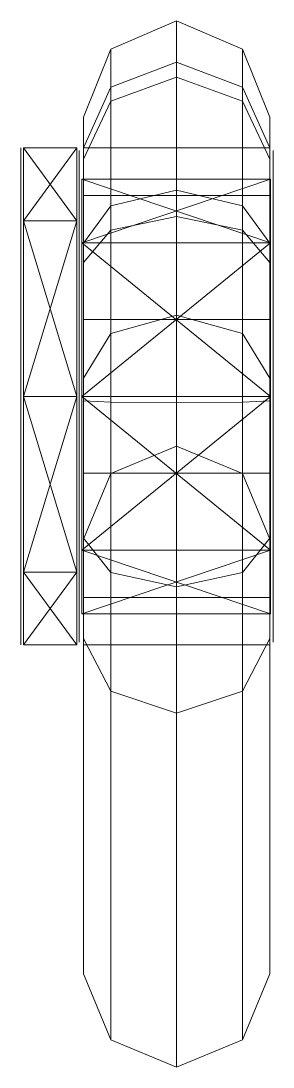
# Model space of a CAD drawing. Header units: millimetres. Extents: x -5300 to 98858, y -5196 to 93886.
# Drawn here: x -199 to -188.85, y 14921 to 14963.12 of the extents above; entities that cross this region are included whole.
import ezdxf

# ---------------------------------------------------------------- set-up
doc = ezdxf.new("R2010")
doc.units = ezdxf.units.MM
doc.layers.add('Двери', color=7, linetype='Continuous', lineweight=18, true_color=0x7f7f7f)

# ---------------------------------------------------------------- blocks, each defined once
blk = doc.blocks.new('Дн-9 22045 - Дн-9-240599-Подвал')
at = {"layer": 'Двери', "color": 254, "true_color": 0xd4d4d4}
for p, q in [((-192.735, 14963.115), (-195.387, 14961.981)), ((-195.387, 14961.98), (-192.735, 14963.115)), ((-192.735, 14963.115), (-195.387, 14961.981)), ((-195.387, 14961.98), (-192.735, 14963.115)), ((-192.735, 14960.847), (-192.735, 14963.116)), ((-192.735, 14963.116), (-190.083, 14961.98)), ((-192.735, 14961.457), (-192.735, 14963.115)), ((-192.735, 14963.115), (-192.735, 14960.847)), ((-192.735, 14960.847), (-192.735, 14963.115)), ((-192.735, 14963.115), (-192.735, 14961.457)), ((-190.083, 14961.981), (-192.735, 14963.115)), ((-192.735, 14963.115), (-192.735, 14961.457)), ((-190.083, 14961.981), (-192.735, 14963.115)), ((-192.735, 14963.115), (-192.735, 14960.847)), ((-192.735, 14961.457), (-192.735, 14963.115)), ((-192.735, 14963.115), (-190.083, 14961.981)), ((-195.387, 14961.981), (-196.485, 14959.241)), ((-196.485, 14959.241), (-195.387, 14961.981)), ((-195.387, 14961.981), (-196.485, 14959.241)), ((-196.485, 14959.241), (-195.387, 14961.981)), ((-195.387, 14960.446), (-195.387, 14961.981)), ((-195.387, 14961.981), (-195.387, 14959.882)), ((-195.387, 14959.882), (-195.387, 14961.981)), ((-195.387, 14961.981), (-195.387, 14960.446)), ((-195.387, 14961.981), (-195.387, 14960.446)), ((-195.387, 14961.981), (-195.387, 14959.882)), ((-195.387, 14959.882), (-195.387, 14961.98)), ((-195.387, 14960.446), (-195.387, 14961.98)), ((-190.083, 14960.446), (-190.083, 14961.981)), ((-190.083, 14959.882), (-190.083, 14961.981)), ((-190.083, 14961.981), (-190.083, 14960.446)), ((-190.083, 14960.446), (-190.083, 14961.981)), ((-190.083, 14961.981), (-188.985, 14959.241)), ((-188.985, 14959.241), (-190.083, 14961.981)), ((-190.083, 14961.981), (-190.083, 14959.882)), ((-190.083, 14959.882), (-190.083, 14961.981)), ((-190.083, 14961.981), (-188.985, 14959.241)), ((-188.985, 14959.241), (-190.083, 14961.981)), ((-190.083, 14961.981), (-190.083, 14960.446)), ((-190.083, 14961.98), (-190.083, 14959.882)), ((-192.735, 14961.457), (-195.387, 14960.446)), ((-195.387, 14960.446), (-192.735, 14961.457)), ((-192.735, 14961.457), (-195.387, 14960.446)), ((-195.387, 14960.446), (-192.735, 14961.457)), ((-192.735, 14956.301), (-192.735, 14961.457)), ((-192.735, 14961.457), (-192.735, 14956.301)), ((-190.083, 14960.446), (-192.735, 14961.457)), ((-192.735, 14961.457), (-192.735, 14956.301)), ((-192.735, 14961.457), (-190.083, 14960.446)), ((-190.083, 14960.446), (-192.735, 14961.457)), ((-192.735, 14956.301), (-192.735, 14961.457)), ((-192.735, 14961.457), (-190.083, 14960.446)), ((-192.735, 14960.847), (-195.387, 14959.882)), ((-195.387, 14959.882), (-192.735, 14960.847)), ((-192.735, 14960.847), (-195.387, 14959.882)), ((-195.387, 14959.882), (-192.735, 14960.847)), ((-192.735, 14960.847), (-192.735, 14955.24)), ((-192.735, 14955.24), (-192.735, 14960.847)), ((-190.083, 14959.882), (-192.735, 14960.847)), ((-192.735, 14955.24), (-192.735, 14960.847)), ((-192.735, 14960.847), (-190.083, 14959.882)), ((-190.083, 14959.882), (-192.735, 14960.847)), ((-192.735, 14960.847), (-192.735, 14955.24)), ((-192.735, 14960.847), (-190.083, 14959.882)), ((-195.387, 14960.446), (-196.485, 14958.007)), ((-196.485, 14958.007), (-195.387, 14960.446)), ((-195.387, 14960.446), (-196.485, 14958.007)), ((-196.485, 14958.007), (-195.387, 14960.446)), ((-195.387, 14955.678), (-195.387, 14960.446)), ((-195.387, 14960.446), (-195.387, 14955.678)), ((-195.387, 14960.446), (-195.387, 14955.678)), ((-195.387, 14955.678), (-195.387, 14960.446)), ((-190.083, 14955.678), (-190.083, 14960.446)), ((-190.083, 14960.446), (-190.083, 14955.678)), ((-190.083, 14955.678), (-190.083, 14960.446)), ((-190.083, 14960.446), (-188.985, 14958.007)), ((-188.985, 14958.007), (-190.083, 14960.446)), ((-190.083, 14960.446), (-188.985, 14958.007)), ((-188.985, 14958.007), (-190.083, 14960.446)), ((-190.083, 14960.446), (-190.083, 14955.678)), ((-195.387, 14959.882), (-196.485, 14957.554)), ((-196.485, 14957.554), (-195.387, 14959.882)), ((-195.387, 14959.882), (-196.485, 14957.554)), ((-196.485, 14957.554), (-195.387, 14959.882)), ((-195.387, 14959.882), (-195.387, 14954.697)), ((-195.387, 14954.697), (-195.387, 14959.882)), ((-195.387, 14954.697), (-195.387, 14959.882)), ((-195.387, 14959.882), (-195.387, 14954.697)), ((-190.083, 14959.882), (-190.083, 14954.697)), ((-190.083, 14954.697), (-190.083, 14959.882)), ((-190.083, 14959.882), (-188.985, 14957.554)), ((-188.985, 14957.554), (-190.083, 14959.882)), ((-190.083, 14959.882), (-190.083, 14954.697)), ((-190.083, 14954.697), (-190.083, 14959.882)), ((-190.083, 14959.882), (-188.985, 14957.554)), ((-188.985, 14957.554), (-190.083, 14959.882)), ((-196.485, 14959.241), (-196.485, 14958.007)), ((-196.485, 14957.554), (-196.485, 14959.241)), ((-196.485, 14959.241), (-196.485, 14957.554)), ((-196.485, 14958.007), (-196.485, 14959.241)), ((-196.485, 14959.241), (-196.485, 14958.007)), ((-196.485, 14957.554), (-196.485, 14959.241)), ((-196.485, 14959.241), (-196.485, 14957.554)), ((-196.485, 14958.007), (-196.485, 14959.241)), ((-188.985, 14958.007), (-188.985, 14959.241)), ((-188.985, 14959.241), (-188.985, 14957.554)), ((-188.985, 14957.554), (-188.985, 14959.241)), ((-188.985, 14959.241), (-188.985, 14958.007)), ((-188.985, 14959.241), (-188.985, 14958.007)), ((-188.985, 14957.554), (-188.985, 14959.241)), ((-188.985, 14959.241), (-188.985, 14957.554)), ((-188.985, 14958.007), (-188.985, 14959.241)), ((-199, 14955.071), (-199, 14958)), ((-199, 14958), (-199, 14955.071)), ((-199, 14948), (-199, 14958)), ((-199, 14958), (-199, 14948)), ((-199, 14955.071), (-199, 14958)), ((-199, 14958), (-199, 14955.071)), ((-198.9, 14955.071), (-198.9, 14958)), ((-198.9, 14958), (-198.9, 14955.071)), ((-196.75, 14958), (-198.9, 14958)), ((-196.75, 14955.071), (-198.9, 14958)), ((-196.75, 14958), (-198.9, 14955.071)), ((-198.9, 14955.071), (-198.9, 14958)), ((-198.9, 14955.071), (-198.9, 14958)), ((-198.9, 14958), (-196.75, 14958)), ((-196.75, 14955.071), (-198.9, 14958)), ((-198.9, 14955.071), (-196.75, 14958)), ((-196.75, 14955.071), (-196.75, 14958)), ((-196.75, 14958), (-196.75, 14955.071)), ((-196.75, 14955.071), (-196.75, 14958)), ((-196.75, 14955.071), (-196.75, 14958)), ((-196.65, 14955), (-196.65, 14957.9)), ((-196.65, 14957.9), (-196.65, 14955)), ((-196.65, 14954.258), (-196.65, 14957.9)), ((-196.65, 14956.85), (-196.65, 14957.9)), ((-196.65, 14957.9), (-196.65, 14954.258)), ((-196.65, 14955), (-196.65, 14957.9)), ((-196.65, 14955), (-196.65, 14957.9)), ((-196.65, 14957.9), (-196.65, 14956.85)), ((-196.485, 14958.007), (-196.485, 14954.173)), ((-196.485, 14954.173), (-196.485, 14958.007)), ((-196.485, 14958.007), (-196.485, 14954.173)), ((-196.485, 14954.173), (-196.485, 14958.007)), ((-196.485, 14958), (-196.485, 14956.09)), ((-196.485, 14956.09), (-196.485, 14958)), ((-196.485, 14958), (-196.485, 14956.09)), ((-196.485, 14956.09), (-196.485, 14958)), ((-188.985, 14958), (-196.485, 14958)), ((-196.485, 14958), (-196.485, 14956.09)), ((-196.485, 14956.09), (-196.485, 14958)), ((-196.485, 14958), (-188.985, 14958)), ((-188.985, 14958), (-196.485, 14958)), ((-196.485, 14958), (-196.485, 14956.09)), ((-196.485, 14956.09), (-196.485, 14958)), ((-196.485, 14958), (-188.985, 14958)), ((-188.985, 14954.173), (-188.985, 14958.007)), ((-188.985, 14958.007), (-188.985, 14954.173)), ((-188.985, 14958.007), (-188.985, 14954.173)), ((-188.985, 14954.173), (-188.985, 14958.007)), ((-188.985, 14956.09), (-188.985, 14958)), ((-188.985, 14958), (-188.985, 14956.09)), ((-188.985, 14956.09), (-188.985, 14958)), ((-188.985, 14958), (-188.985, 14956.09)), ((-188.985, 14956.09), (-188.985, 14958)), ((-188.985, 14958), (-188.985, 14956.09)), ((-188.985, 14956.09), (-188.985, 14958)), ((-188.985, 14958), (-188.985, 14956.09)), ((-188.85, 14955), (-188.85, 14957.9)), ((-188.85, 14957.9), (-188.85, 14955)), ((-188.85, 14954.258), (-188.85, 14957.9)), ((-188.85, 14957.9), (-188.85, 14956.85)), ((-188.85, 14957.9), (-188.85, 14954.258)), ((-188.85, 14955), (-188.85, 14957.9)), ((-188.85, 14955), (-188.85, 14957.9)), ((-188.85, 14956.85), (-188.85, 14957.9)), ((-196.485, 14953.384), (-196.485, 14957.554)), ((-196.485, 14957.554), (-196.485, 14953.384)), ((-196.485, 14953.384), (-196.485, 14957.554)), ((-196.485, 14957.554), (-196.485, 14953.384)), ((-188.985, 14957.554), (-188.985, 14953.384)), ((-188.985, 14953.384), (-188.985, 14957.554)), ((-188.985, 14953.384), (-188.985, 14957.554)), ((-188.985, 14957.554), (-188.985, 14953.384)), ((-196.65, 14954.258), (-196.65, 14956.85)), ((-196.65, 14956.85), (-196.65, 14954.258)), ((-196.65, 14954.258), (-196.65, 14956.85)), ((-196.65, 14954.258), (-196.65, 14956.85)), ((-196.65, 14955), (-196.65, 14956.85)), ((-196.65, 14955), (-196.65, 14956.85)), ((-196.55, 14954.187), (-196.55, 14956.75)), ((-196.55, 14956.75), (-196.55, 14954.187)), ((-188.95, 14956.75), (-196.55, 14956.75)), ((-188.95, 14954.187), (-196.55, 14956.75)), ((-188.95, 14956.75), (-196.55, 14954.187)), ((-196.55, 14954.187), (-196.55, 14956.75)), ((-196.55, 14954.187), (-196.55, 14956.75)), ((-196.55, 14956.75), (-188.95, 14956.75)), ((-188.95, 14954.187), (-196.55, 14956.75)), ((-196.55, 14954.187), (-188.95, 14956.75)), ((-188.95, 14954.187), (-188.95, 14956.75)), ((-188.95, 14956.75), (-188.95, 14954.187)), ((-188.95, 14954.187), (-188.95, 14956.75)), ((-188.95, 14954.187), (-188.95, 14956.75)), ((-188.85, 14954.258), (-188.85, 14956.85)), ((-188.85, 14956.85), (-188.85, 14954.258)), ((-188.85, 14954.258), (-188.85, 14956.85)), ((-188.85, 14954.258), (-188.85, 14956.85)), ((-188.85, 14955), (-188.85, 14956.85)), ((-188.85, 14955), (-188.85, 14956.85)), ((-196.485, 14956.09), (-196.485, 14951.09)), ((-196.485, 14951.09), (-196.485, 14956.09)), ((-196.485, 14956.09), (-196.485, 14951.09)), ((-196.485, 14951.09), (-196.485, 14956.09)), ((-188.985, 14956.09), (-196.485, 14956.09)), ((-196.485, 14956.09), (-196.485, 14951.09)), ((-196.485, 14956.09), (-188.985, 14956.09)), ((-188.985, 14956.09), (-196.485, 14956.09)), ((-196.485, 14951.09), (-196.485, 14956.09)), ((-196.485, 14956.09), (-188.985, 14956.09)), ((-188.985, 14956.09), (-196.485, 14956.09)), ((-196.485, 14956.09), (-196.485, 14951.09)), ((-196.485, 14956.09), (-188.985, 14956.09)), ((-188.985, 14956.09), (-196.485, 14956.09)), ((-196.485, 14951.09), (-196.485, 14956.09)), ((-196.485, 14956.09), (-188.985, 14956.09)), ((-192.735, 14956.301), (-195.387, 14955.678)), ((-195.387, 14955.678), (-192.735, 14956.301)), ((-192.735, 14956.301), (-195.387, 14955.678)), ((-195.387, 14955.678), (-192.735, 14956.301)), ((-192.735, 14951.272), (-192.735, 14956.301)), ((-192.735, 14956.301), (-192.735, 14951.272)), ((-190.083, 14955.678), (-192.735, 14956.301)), ((-192.735, 14956.301), (-192.735, 14951.272)), ((-192.735, 14956.301), (-190.083, 14955.678)), ((-190.083, 14955.678), (-192.735, 14956.301)), ((-192.735, 14951.272), (-192.735, 14956.301)), ((-192.735, 14956.301), (-190.083, 14955.678)), ((-188.985, 14951.09), (-188.985, 14956.09)), ((-188.985, 14956.09), (-188.985, 14951.09)), ((-188.985, 14951.09), (-188.985, 14956.09)), ((-188.985, 14956.09), (-188.985, 14951.09)), ((-188.985, 14951.09), (-188.985, 14956.09)), ((-188.985, 14956.09), (-188.985, 14951.09)), ((-188.985, 14951.09), (-188.985, 14956.09)), ((-188.985, 14956.09), (-188.985, 14951.09)), ((-195.387, 14955.678), (-196.485, 14954.173)), ((-196.485, 14954.173), (-195.387, 14955.678)), ((-195.387, 14955.678), (-196.485, 14954.173)), ((-196.485, 14954.173), (-195.387, 14955.678)), ((-195.387, 14950.529), (-195.387, 14955.678)), ((-195.387, 14955.678), (-195.387, 14950.529)), ((-195.387, 14955.678), (-195.387, 14950.529)), ((-195.387, 14950.529), (-195.387, 14955.678)), ((-190.083, 14950.529), (-190.083, 14955.678)), ((-190.083, 14955.678), (-190.083, 14950.529)), ((-190.083, 14950.529), (-190.083, 14955.678)), ((-190.083, 14955.678), (-188.985, 14954.173)), ((-188.985, 14954.173), (-190.083, 14955.678)), ((-190.083, 14955.678), (-188.985, 14954.173)), ((-188.985, 14954.173), (-190.083, 14955.678)), ((-190.083, 14955.678), (-190.083, 14950.529)), ((-199, 14948), (-199, 14955.071)), ((-199, 14955.071), (-199, 14948)), ((-199, 14948), (-199, 14955.071)), ((-199, 14948), (-199, 14955.071)), ((-199, 14940.929), (-199, 14955.071)), ((-199, 14940.929), (-199, 14955.071)), ((-199, 14940.929), (-199, 14955.071)), ((-199, 14955.071), (-199, 14955.071)), ((-198.9, 14948), (-198.9, 14955.071)), ((-198.9, 14955.071), (-198.9, 14948)), ((-196.75, 14948), (-198.9, 14955.071)), ((-196.75, 14955.071), (-198.9, 14955.071)), ((-196.75, 14955.071), (-198.9, 14955.071)), ((-196.75, 14955.071), (-198.9, 14948)), ((-198.9, 14948), (-198.9, 14955.071)), ((-198.9, 14948), (-198.9, 14955.071)), ((-196.75, 14948), (-198.9, 14955.071)), ((-198.9, 14955.071), (-196.75, 14955.071)), ((-198.9, 14948), (-196.75, 14955.071)), ((-198.9, 14955.071), (-196.75, 14955.071)), ((-196.75, 14948), (-196.75, 14955.071)), ((-196.75, 14955.071), (-196.75, 14948)), ((-196.75, 14948), (-196.75, 14955.071)), ((-196.75, 14948), (-196.75, 14955.071)), ((-196.65, 14948), (-196.65, 14955)), ((-196.65, 14955), (-196.65, 14948)), ((-196.65, 14954.258), (-196.65, 14955)), ((-196.65, 14954.258), (-196.65, 14955)), ((-196.65, 14948), (-196.65, 14955)), ((-196.65, 14948), (-196.65, 14955)), ((-196.65, 14948), (-196.65, 14955)), ((-196.65, 14955), (-196.65, 14954.258)), ((-196.65, 14948), (-196.65, 14955)), ((-196.65, 14955), (-196.65, 14954.258)), ((-192.735, 14955.24), (-195.387, 14954.697)), ((-192.735, 14955.24), (-195.387, 14954.697)), ((-195.387, 14954.697), (-192.735, 14955.24)), ((-195.386, 14954.697), (-192.735, 14955.24)), ((-192.735, 14955.24), (-192.735, 14947.753)), ((-192.735, 14947.753), (-192.735, 14955.24)), ((-190.083, 14954.697), (-192.735, 14955.24)), ((-192.735, 14947.753), (-192.735, 14955.24)), ((-192.735, 14955.24), (-190.083, 14954.697)), ((-190.083, 14954.697), (-192.735, 14955.24)), ((-192.735, 14955.24), (-192.735, 14947.753)), ((-192.735, 14955.24), (-190.083, 14954.697)), ((-188.85, 14948), (-188.85, 14955)), ((-188.85, 14955), (-188.85, 14948)), ((-188.85, 14955), (-188.85, 14954.258)), ((-188.85, 14955), (-188.85, 14954.258)), ((-188.85, 14948), (-188.85, 14955)), ((-188.85, 14948), (-188.85, 14955)), ((-188.85, 14948), (-188.85, 14955)), ((-188.85, 14954.258), (-188.85, 14955)), ((-188.85, 14948), (-188.85, 14955)), ((-188.85, 14954.258), (-188.85, 14955)), ((-195.387, 14954.697), (-196.485, 14953.384)), ((-196.485, 14953.384), (-195.387, 14954.697)), ((-195.387, 14954.697), (-196.485, 14953.384)), ((-196.485, 14953.384), (-195.387, 14954.697)), ((-195.387, 14954.697), (-195.387, 14947.771)), ((-195.387, 14947.771), (-195.387, 14954.697)), ((-195.387, 14947.771), (-195.386, 14954.697)), ((-195.387, 14954.697), (-195.387, 14947.771)), ((-190.083, 14954.697), (-190.083, 14947.771)), ((-190.083, 14947.771), (-190.083, 14954.697)), ((-190.083, 14954.697), (-188.985, 14953.384)), ((-188.985, 14953.384), (-190.083, 14954.697)), ((-190.083, 14954.697), (-190.083, 14947.771)), ((-190.083, 14947.771), (-190.083, 14954.697)), ((-190.083, 14954.697), (-188.985, 14953.384)), ((-188.985, 14953.384), (-190.083, 14954.697)), ((-196.65, 14948), (-196.65, 14954.258)), ((-196.65, 14954.258), (-196.65, 14948)), ((-196.65, 14948), (-196.65, 14954.258)), ((-196.65, 14954.258), (-196.65, 14948)), ((-196.65, 14948), (-196.65, 14954.258)), ((-196.65, 14948), (-196.65, 14954.258)), ((-196.55, 14948), (-196.55, 14954.187)), ((-196.55, 14954.187), (-196.55, 14948)), ((-196.55, 14948), (-188.95, 14954.187)), ((-188.95, 14954.187), (-196.55, 14954.187)), ((-188.95, 14954.187), (-196.55, 14954.187)), ((-196.55, 14954.187), (-188.95, 14948)), ((-196.55, 14948), (-196.55, 14954.187)), ((-196.55, 14948), (-196.55, 14954.187)), ((-196.55, 14948), (-188.95, 14954.187)), ((-196.55, 14954.187), (-188.95, 14954.187)), ((-188.95, 14948), (-196.55, 14954.187)), ((-196.55, 14954.187), (-188.95, 14954.187)), ((-196.485, 14954.173), (-196.485, 14948.736)), ((-196.485, 14948.736), (-196.485, 14954.173)), ((-196.485, 14954.173), (-196.485, 14948.736)), ((-196.485, 14948.736), (-196.485, 14954.173)), ((-188.985, 14948.736), (-188.985, 14954.173)), ((-188.985, 14954.173), (-188.985, 14948.736)), ((-188.985, 14954.173), (-188.985, 14948.736)), ((-188.985, 14948.736), (-188.985, 14954.173)), ((-188.95, 14948), (-188.95, 14954.187)), ((-188.95, 14954.187), (-188.95, 14948)), ((-188.95, 14948), (-188.95, 14954.187)), ((-188.95, 14948), (-188.95, 14954.187)), ((-188.85, 14948), (-188.85, 14954.258)), ((-188.85, 14954.258), (-188.85, 14948)), ((-188.85, 14948), (-188.85, 14954.258)), ((-188.85, 14954.258), (-188.85, 14948)), ((-188.85, 14948), (-188.85, 14954.258)), ((-188.85, 14948), (-188.85, 14954.258)), ((-196.485, 14947.816), (-196.485, 14953.384)), ((-196.485, 14953.384), (-196.485, 14947.816)), ((-196.485, 14947.816), (-196.485, 14953.384)), ((-196.485, 14953.384), (-196.485, 14947.816)), ((-188.985, 14953.384), (-188.985, 14947.816)), ((-188.985, 14947.816), (-188.985, 14953.384)), ((-188.985, 14947.816), (-188.985, 14953.384)), ((-188.985, 14953.384), (-188.985, 14947.816)), ((-196.485, 14944.91), (-196.485, 14951.09)), ((-196.485, 14951.09), (-196.485, 14944.91)), ((-196.485, 14944.91), (-196.485, 14951.09)), ((-196.485, 14951.09), (-196.485, 14944.91)), ((-196.485, 14944.91), (-196.485, 14951.09)), ((-196.485, 14951.09), (-188.985, 14951.09)), ((-188.985, 14951.09), (-196.485, 14951.09)), ((-196.485, 14951.09), (-196.485, 14944.91)), ((-196.485, 14951.09), (-188.985, 14951.09)), ((-188.985, 14951.09), (-196.485, 14951.09)), ((-196.485, 14944.91), (-196.485, 14951.09)), ((-196.485, 14951.09), (-188.985, 14951.09)), ((-188.985, 14951.09), (-196.485, 14951.09)), ((-196.485, 14951.09), (-196.485, 14944.91)), ((-196.485, 14951.09), (-188.985, 14951.09)), ((-188.985, 14951.09), (-196.485, 14951.09)), ((-192.735, 14951.272), (-195.387, 14950.529)), ((-195.387, 14950.529), (-192.735, 14951.272)), ((-192.735, 14951.272), (-195.387, 14950.529)), ((-195.387, 14950.529), (-192.735, 14951.272)), ((-192.735, 14946), (-192.735, 14951.272)), ((-192.735, 14951.272), (-192.735, 14946)), ((-190.083, 14950.529), (-192.735, 14951.272)), ((-192.735, 14951.272), (-192.735, 14946)), ((-192.735, 14951.272), (-190.083, 14950.529)), ((-190.083, 14950.529), (-192.735, 14951.272)), ((-192.735, 14946), (-192.735, 14951.272)), ((-192.735, 14951.272), (-190.083, 14950.529)), ((-188.985, 14951.09), (-188.985, 14944.91)), ((-188.985, 14944.91), (-188.985, 14951.09)), ((-188.985, 14951.09), (-188.985, 14944.91)), ((-188.985, 14944.91), (-188.985, 14951.09)), ((-188.985, 14944.91), (-188.985, 14951.09)), ((-188.985, 14951.09), (-188.985, 14944.91)), ((-188.985, 14944.91), (-188.985, 14951.09)), ((-188.985, 14951.09), (-188.985, 14944.91)), ((-195.387, 14950.529), (-196.485, 14948.736)), ((-196.485, 14948.736), (-195.387, 14950.529)), ((-195.387, 14950.529), (-196.485, 14948.736)), ((-196.485, 14948.736), (-195.387, 14950.529)), ((-195.387, 14944.902), (-195.387, 14950.529)), ((-195.387, 14950.529), (-195.387, 14944.902)), ((-195.387, 14950.529), (-195.387, 14944.902)), ((-195.387, 14944.902), (-195.387, 14950.529)), ((-190.083, 14944.902), (-190.083, 14950.529)), ((-190.083, 14950.529), (-190.083, 14944.902)), ((-188.985, 14948.736), (-190.083, 14950.529)), ((-190.083, 14950.529), (-190.083, 14944.902)), ((-190.083, 14944.902), (-190.083, 14950.529)), ((-190.083, 14950.529), (-188.985, 14948.736)), ((-188.985, 14948.736), (-190.083, 14950.529)), ((-190.083, 14950.529), (-188.985, 14948.736)), ((-196.485, 14948.736), (-196.485, 14942.25)), ((-196.485, 14942.25), (-196.485, 14948.736)), ((-196.485, 14948.736), (-196.485, 14942.25)), ((-196.485, 14942.25), (-196.485, 14948.736)), ((-188.985, 14948.736), (-188.985, 14942.25)), ((-188.985, 14942.25), (-188.985, 14948.736)), ((-188.985, 14942.25), (-188.985, 14948.736)), ((-188.985, 14948.736), (-188.985, 14942.25)), ((-199, 14948), (-199, 14940.929)), ((-199, 14948), (-199, 14940.929)), ((-199, 14948), (-199, 14948)), ((-199, 14948), (-199, 14938)), ((-199, 14948), (-199, 14938)), ((-199, 14948), (-199, 14940.929)), ((-199, 14940.929), (-199, 14948)), ((-198.9, 14940.929), (-198.9, 14948)), ((-198.9, 14940.929), (-198.9, 14948)), ((-196.75, 14940.929), (-198.9, 14948)), ((-196.75, 14948), (-198.9, 14948)), ((-198.9, 14940.929), (-196.75, 14948)), ((-196.75, 14948), (-198.9, 14948)), ((-198.9, 14940.929), (-198.9, 14948)), ((-198.9, 14940.929), (-198.9, 14948)), ((-198.9, 14940.929), (-196.75, 14948)), ((-198.9, 14948), (-196.75, 14948)), ((-196.75, 14940.929), (-198.9, 14948)), ((-198.9, 14948), (-196.75, 14948)), ((-196.75, 14940.929), (-196.75, 14948)), ((-196.75, 14940.929), (-196.75, 14948)), ((-196.75, 14948), (-196.75, 14940.929)), ((-196.75, 14940.929), (-196.75, 14948)), ((-196.65, 14941), (-196.65, 14948)), ((-196.65, 14941.743), (-196.65, 14948)), ((-196.65, 14941), (-196.65, 14948)), ((-196.65, 14941.743), (-196.65, 14948)), ((-196.65, 14941.743), (-196.65, 14948)), ((-196.65, 14948), (-196.65, 14948)), ((-196.65, 14941.743), (-196.65, 14948)), ((-196.65, 14948), (-196.65, 14948)), ((-196.65, 14941), (-196.65, 14948)), ((-196.65, 14948), (-196.65, 14941.743)), ((-196.65, 14941), (-196.65, 14948)), ((-196.65, 14941.743), (-196.65, 14948)), ((-196.65, 14941), (-196.65, 14948)), ((-196.65, 14948), (-196.65, 14948)), ((-196.65, 14941), (-196.65, 14948)), ((-196.65, 14948), (-196.65, 14948)), ((-196.55, 14941.812), (-196.55, 14948)), ((-196.55, 14941.812), (-196.55, 14948)), ((-188.95, 14941.812), (-196.55, 14948)), ((-188.95, 14948), (-196.55, 14948)), ((-196.55, 14941.812), (-188.95, 14948)), ((-188.95, 14948), (-196.55, 14948)), ((-196.55, 14941.812), (-196.55, 14948)), ((-196.55, 14941.812), (-196.55, 14948)), ((-196.55, 14941.812), (-188.95, 14948)), ((-196.55, 14948), (-188.95, 14948)), ((-188.95, 14941.812), (-196.55, 14948)), ((-196.55, 14948), (-188.95, 14948)), ((-196.485, 14942.296), (-196.485, 14947.816)), ((-196.485, 14947.816), (-196.485, 14942.296)), ((-195.387, 14947.771), (-196.485, 14947.816)), ((-196.485, 14942.296), (-196.485, 14947.816)), ((-196.485, 14947.816), (-195.387, 14947.771)), ((-195.387, 14947.771), (-196.485, 14947.816)), ((-196.485, 14947.816), (-196.485, 14942.296)), ((-196.485, 14947.816), (-195.387, 14947.771)), ((-195.387, 14947.771), (-195.387, 14940.905)), ((-195.387, 14940.905), (-195.387, 14947.771)), ((-192.735, 14947.753), (-195.387, 14947.771)), ((-195.387, 14940.905), (-195.387, 14947.771)), ((-195.387, 14947.771), (-192.735, 14947.753)), ((-192.735, 14947.753), (-195.387, 14947.771)), ((-195.387, 14947.771), (-195.387, 14940.905)), ((-195.387, 14947.771), (-192.735, 14947.753)), ((-190.083, 14947.771), (-192.735, 14947.753)), ((-192.735, 14947.753), (-190.083, 14947.771)), ((-190.083, 14947.771), (-192.735, 14947.753)), ((-192.735, 14947.753), (-190.083, 14947.771)), ((-192.735, 14947.753), (-192.735, 14940.329)), ((-192.735, 14940.329), (-192.735, 14947.753)), ((-192.735, 14940.329), (-192.735, 14947.753)), ((-192.735, 14947.753), (-192.735, 14940.329)), ((-190.083, 14947.771), (-188.985, 14947.816)), ((-188.985, 14947.816), (-190.083, 14947.771)), ((-190.083, 14947.771), (-188.985, 14947.816)), ((-188.985, 14947.816), (-190.083, 14947.771)), ((-190.083, 14947.771), (-190.083, 14940.905)), ((-190.083, 14940.905), (-190.083, 14947.771)), ((-190.083, 14947.771), (-190.083, 14940.905)), ((-190.083, 14940.905), (-190.083, 14947.771)), ((-188.985, 14947.816), (-188.985, 14942.296)), ((-188.985, 14942.296), (-188.985, 14947.816)), ((-188.985, 14942.296), (-188.985, 14947.816)), ((-188.985, 14947.816), (-188.985, 14942.296)), ((-188.95, 14941.812), (-188.95, 14948)), ((-188.95, 14941.812), (-188.95, 14948)), ((-188.95, 14948), (-188.95, 14941.812)), ((-188.95, 14941.812), (-188.95, 14948)), ((-188.85, 14941.743), (-188.85, 14948)), ((-188.85, 14941), (-188.85, 14948)), ((-188.85, 14941.743), (-188.85, 14948)), ((-188.85, 14941), (-188.85, 14948)), ((-188.85, 14941.743), (-188.85, 14948)), ((-188.85, 14948), (-188.85, 14948)), ((-188.85, 14941.743), (-188.85, 14948)), ((-188.85, 14948), (-188.85, 14948)), ((-188.85, 14941.743), (-188.85, 14948)), ((-188.85, 14948), (-188.85, 14941)), ((-188.85, 14941.743), (-188.85, 14948)), ((-188.85, 14941), (-188.85, 14948)), ((-188.85, 14948), (-188.85, 14948)), ((-188.85, 14948), (-188.85, 14941)), ((-188.85, 14941), (-188.85, 14948)), ((-188.85, 14948), (-188.85, 14948)), ((-195.387, 14944.902), (-192.735, 14946)), ((-192.735, 14946), (-195.387, 14944.902)), ((-192.735, 14946), (-195.387, 14944.902)), ((-195.387, 14944.902), (-192.735, 14946)), ((-192.735, 14946), (-192.735, 14946)), ((-192.735, 14946), (-190.083, 14944.902)), ((-190.083, 14944.902), (-192.735, 14946)), ((-190.083, 14944.902), (-192.735, 14946)), ((-192.735, 14946), (-192.735, 14946)), ((-192.735, 14946), (-190.083, 14944.902)), ((-196.485, 14939.91), (-196.485, 14944.91)), ((-196.485, 14944.91), (-196.485, 14939.91)), ((-196.485, 14939.91), (-196.485, 14944.91)), ((-196.485, 14944.91), (-196.485, 14939.91)), ((-188.985, 14944.91), (-196.485, 14944.91)), ((-196.485, 14939.91), (-196.485, 14944.91)), ((-196.485, 14944.91), (-188.985, 14944.91)), ((-188.985, 14944.91), (-196.485, 14944.91)), ((-196.485, 14944.91), (-196.485, 14939.91)), ((-196.485, 14944.91), (-188.985, 14944.91)), ((-188.985, 14944.91), (-196.485, 14944.91)), ((-196.485, 14939.91), (-196.485, 14944.91)), ((-196.485, 14944.91), (-188.985, 14944.91)), ((-188.985, 14944.91), (-196.485, 14944.91)), ((-196.485, 14944.91), (-196.485, 14939.91)), ((-196.485, 14944.91), (-188.985, 14944.91)), ((-196.485, 14942.25), (-195.387, 14944.902)), ((-195.387, 14944.902), (-196.485, 14942.25)), ((-195.387, 14944.902), (-196.485, 14942.25)), ((-196.485, 14942.25), (-195.387, 14944.902)), ((-195.387, 14944.902), (-195.387, 14944.902)), ((-195.387, 14944.902), (-195.387, 14944.902)), ((-190.083, 14944.902), (-190.083, 14944.902)), ((-190.083, 14944.902), (-188.985, 14942.25)), ((-188.985, 14942.25), (-190.083, 14944.902)), ((-190.083, 14944.902), (-190.083, 14944.902)), ((-190.083, 14944.902), (-188.985, 14942.25)), ((-188.985, 14942.25), (-190.083, 14944.902)), ((-188.985, 14944.91), (-188.985, 14939.91)), ((-188.985, 14939.91), (-188.985, 14944.91)), ((-188.985, 14944.91), (-188.985, 14939.91)), ((-188.985, 14939.91), (-188.985, 14944.91)), ((-188.985, 14944.91), (-188.985, 14939.91)), ((-188.985, 14939.91), (-188.985, 14944.91)), ((-188.985, 14944.91), (-188.985, 14939.91)), ((-188.985, 14939.91), (-188.985, 14944.91)), ((-196.485, 14938.257), (-196.485, 14942.296)), ((-196.485, 14942.296), (-196.485, 14938.257)), ((-195.387, 14940.905), (-196.485, 14942.296)), ((-196.485, 14938.257), (-196.485, 14942.296)), ((-196.485, 14942.296), (-195.387, 14940.905)), ((-195.387, 14940.905), (-196.485, 14942.296)), ((-196.485, 14942.296), (-196.485, 14938.257)), ((-196.485, 14942.296), (-195.387, 14940.905)), ((-196.485, 14942.25), (-196.485, 14942.25)), ((-196.485, 14942.25), (-196.485, 14942.25)), ((-190.083, 14940.905), (-188.985, 14942.296)), ((-188.985, 14942.296), (-190.083, 14940.905)), ((-190.083, 14940.905), (-188.985, 14942.296)), ((-188.985, 14942.296), (-190.083, 14940.905)), ((-188.985, 14942.296), (-188.985, 14938.257)), ((-188.985, 14938.257), (-188.985, 14942.296)), ((-188.985, 14938.257), (-188.985, 14942.296)), ((-188.985, 14942.296), (-188.985, 14938.257)), ((-188.985, 14942.25), (-188.985, 14942.25)), ((-188.985, 14942.25), (-188.985, 14942.25)), ((-196.55, 14941.812), (-196.55, 14939.25)), ((-196.55, 14939.25), (-196.55, 14941.812)), ((-196.55, 14941.812), (-188.95, 14941.812)), ((-196.55, 14941.812), (-188.95, 14939.25)), ((-196.55, 14939.25), (-188.95, 14941.812)), ((-196.55, 14941.812), (-188.95, 14941.812)), ((-196.55, 14941.812), (-196.55, 14939.25)), ((-196.55, 14939.25), (-196.55, 14941.812)), ((-196.55, 14941.812), (-188.95, 14941.812)), ((-196.55, 14941.812), (-188.95, 14939.25)), ((-196.55, 14939.25), (-188.95, 14941.812)), ((-196.55, 14941.812), (-188.95, 14941.812)), ((-188.95, 14941.812), (-188.95, 14939.25)), ((-188.95, 14939.25), (-188.95, 14941.812)), ((-188.95, 14941.812), (-188.95, 14939.25)), ((-188.95, 14939.25), (-188.95, 14941.812)), ((-196.65, 14941.743), (-196.65, 14939.15)), ((-196.65, 14939.15), (-196.65, 14941.743)), ((-196.65, 14941), (-196.65, 14941.743)), ((-196.65, 14941.743), (-196.65, 14938.1)), ((-196.65, 14938.1), (-196.65, 14941.743)), ((-196.65, 14941), (-196.65, 14941.743)), ((-196.65, 14941.743), (-196.65, 14939.15)), ((-196.65, 14939.15), (-196.65, 14941.743)), ((-196.65, 14941), (-196.65, 14941.743)), ((-196.65, 14941), (-196.65, 14941.743)), ((-188.85, 14941.743), (-188.85, 14939.15)), ((-188.85, 14939.15), (-188.85, 14941.743)), ((-188.85, 14941.743), (-188.85, 14941)), ((-188.85, 14941.743), (-188.85, 14938.1)), ((-188.85, 14938.1), (-188.85, 14941.743)), ((-188.85, 14941.743), (-188.85, 14941)), ((-188.85, 14941.743), (-188.85, 14939.15)), ((-188.85, 14939.15), (-188.85, 14941.743)), ((-188.85, 14941.743), (-188.85, 14941)), ((-188.85, 14941.743), (-188.85, 14941)), ((-199, 14940.929), (-199, 14938)), ((-199, 14938), (-199, 14940.929)), ((-199, 14940.929), (-199, 14938)), ((-199, 14938), (-199, 14940.929)), ((-199, 14940.929), (-199, 14940.929)), ((-198.9, 14940.929), (-198.9, 14938)), ((-198.9, 14938), (-198.9, 14940.929)), ((-198.9, 14940.929), (-196.75, 14940.929)), ((-198.9, 14940.929), (-196.75, 14938)), ((-198.9, 14938), (-196.75, 14940.929)), ((-198.9, 14940.929), (-196.75, 14940.929)), ((-198.9, 14940.929), (-198.9, 14938)), ((-198.9, 14938), (-198.9, 14940.929)), ((-198.9, 14940.929), (-196.75, 14940.929)), ((-198.9, 14940.929), (-196.75, 14938)), ((-198.9, 14938), (-196.75, 14940.929)), ((-198.9, 14940.929), (-196.75, 14940.929)), ((-196.75, 14940.929), (-196.75, 14938)), ((-196.75, 14938), (-196.75, 14940.929)), ((-196.75, 14940.929), (-196.75, 14938)), ((-196.75, 14938), (-196.75, 14940.929)), ((-196.65, 14941), (-196.65, 14938.1)), ((-196.65, 14938.1), (-196.65, 14941)), ((-196.65, 14941), (-196.65, 14938.1)), ((-196.65, 14938.1), (-196.65, 14941)), ((-196.65, 14941), (-196.65, 14939.15)), ((-196.65, 14939.15), (-196.65, 14941)), ((-188.85, 14941), (-188.85, 14938.1)), ((-188.85, 14938.1), (-188.85, 14941)), ((-188.85, 14941), (-188.85, 14938.1)), ((-188.85, 14938.1), (-188.85, 14941)), ((-188.85, 14941), (-188.85, 14939.15)), ((-188.85, 14939.15), (-188.85, 14941)), ((-195.387, 14940.905), (-195.387, 14936.133)), ((-195.387, 14936.133), (-195.387, 14940.905)), ((-192.735, 14940.329), (-195.387, 14940.905)), ((-195.387, 14936.133), (-195.387, 14940.905)), ((-195.387, 14940.905), (-192.735, 14940.329)), ((-192.735, 14940.329), (-195.387, 14940.905)), ((-195.387, 14940.905), (-195.387, 14936.133)), ((-195.387, 14940.905), (-192.735, 14940.329)), ((-190.083, 14940.905), (-192.735, 14940.329)), ((-192.735, 14940.329), (-190.083, 14940.905)), ((-190.083, 14940.905), (-192.735, 14940.329)), ((-192.735, 14940.329), (-190.083, 14940.905)), ((-190.083, 14940.905), (-190.083, 14936.133)), ((-190.083, 14936.133), (-190.083, 14940.905)), ((-190.083, 14940.905), (-190.083, 14936.133)), ((-190.083, 14936.133), (-190.083, 14940.905)), ((-192.735, 14940.329), (-192.735, 14935.253)), ((-192.735, 14935.253), (-192.735, 14940.329)), ((-192.735, 14935.253), (-192.735, 14940.329)), ((-192.735, 14940.329), (-192.735, 14935.253)), ((-196.485, 14938), (-196.485, 14939.91)), ((-196.485, 14939.91), (-196.485, 14938)), ((-196.485, 14938), (-196.485, 14939.91)), ((-196.485, 14939.91), (-196.485, 14938)), ((-188.985, 14939.91), (-196.485, 14939.91)), ((-196.485, 14938), (-196.485, 14939.91)), ((-196.485, 14939.91), (-188.985, 14939.91)), ((-188.985, 14939.91), (-196.485, 14939.91)), ((-196.485, 14939.91), (-196.485, 14938)), ((-196.485, 14939.91), (-188.985, 14939.91)), ((-188.985, 14939.91), (-196.485, 14939.91)), ((-196.485, 14938), (-196.485, 14939.91)), ((-196.485, 14939.91), (-188.985, 14939.91)), ((-188.985, 14939.91), (-196.485, 14939.91)), ((-196.485, 14939.91), (-196.485, 14938)), ((-196.485, 14939.91), (-188.985, 14939.91)), ((-188.985, 14939.91), (-188.985, 14938)), ((-188.985, 14938), (-188.985, 14939.91)), ((-188.985, 14939.91), (-188.985, 14938)), ((-188.985, 14938), (-188.985, 14939.91)), ((-188.985, 14939.91), (-188.985, 14938)), ((-188.985, 14938), (-188.985, 14939.91)), ((-188.985, 14939.91), (-188.985, 14938)), ((-188.985, 14938), (-188.985, 14939.91)), ((-196.55, 14939.25), (-188.95, 14939.25)), ((-196.55, 14939.25), (-188.95, 14939.25)), ((-196.65, 14938.1), (-196.65, 14939.15)), ((-196.65, 14938.1), (-196.65, 14939.15)), ((-188.85, 14939.15), (-188.85, 14938.1)), ((-188.85, 14939.15), (-188.85, 14938.1)), ((-198.9, 14938), (-196.75, 14938)), ((-198.9, 14938), (-196.75, 14938)), ((-196.485, 14924.75), (-196.485, 14938.257)), ((-196.485, 14938.257), (-196.485, 14924.75)), ((-195.387, 14936.133), (-196.485, 14938.257)), ((-196.485, 14924.75), (-196.485, 14938.257)), ((-196.485, 14938.257), (-195.387, 14936.133)), ((-195.387, 14936.133), (-196.485, 14938.257)), ((-196.485, 14938.257), (-196.485, 14924.75)), ((-196.485, 14938.257), (-195.387, 14936.133)), ((-188.985, 14938), (-196.485, 14938)), ((-196.485, 14938), (-188.985, 14938)), ((-188.985, 14938), (-196.485, 14938)), ((-196.485, 14938), (-188.985, 14938)), ((-190.083, 14936.133), (-188.985, 14938.257)), ((-188.985, 14938.257), (-190.083, 14936.133)), ((-190.083, 14936.133), (-188.985, 14938.257)), ((-188.985, 14938.257), (-190.083, 14936.133)), ((-188.985, 14938.257), (-188.985, 14924.75)), ((-188.985, 14924.75), (-188.985, 14938.257)), ((-188.985, 14924.75), (-188.985, 14938.257)), ((-188.985, 14938.257), (-188.985, 14924.75)), ((-195.387, 14936.133), (-195.387, 14922.098)), ((-195.387, 14922.098), (-195.387, 14936.133)), ((-192.735, 14935.253), (-195.387, 14936.133)), ((-195.387, 14922.098), (-195.387, 14936.133)), ((-195.387, 14936.133), (-192.735, 14935.253)), ((-192.735, 14935.253), (-195.387, 14936.133)), ((-195.387, 14936.133), (-195.387, 14922.098)), ((-195.387, 14936.133), (-192.735, 14935.253)), ((-190.083, 14936.133), (-192.735, 14935.253)), ((-192.735, 14935.253), (-190.083, 14936.133)), ((-190.083, 14936.133), (-192.735, 14935.253)), ((-192.735, 14935.253), (-190.083, 14936.133)), ((-190.083, 14936.133), (-190.083, 14922.098)), ((-190.083, 14922.098), (-190.083, 14936.133)), ((-190.083, 14936.133), (-190.083, 14922.098)), ((-190.083, 14922.098), (-190.083, 14936.133)), ((-192.735, 14935.253), (-192.735, 14921)), ((-192.735, 14921), (-192.735, 14935.253)), ((-192.735, 14921), (-192.735, 14935.253)), ((-192.735, 14935.253), (-192.735, 14921)), ((-196.485, 14924.75), (-196.485, 14924.75)), ((-195.387, 14922.098), (-196.485, 14924.75)), ((-195.387, 14922.098), (-196.485, 14924.75)), ((-196.485, 14924.75), (-196.485, 14924.75)), ((-196.485, 14924.75), (-195.387, 14922.098)), ((-196.485, 14924.75), (-195.387, 14922.098)), ((-190.083, 14922.098), (-188.985, 14924.75)), ((-188.985, 14924.75), (-190.083, 14922.098)), ((-190.083, 14922.098), (-188.985, 14924.75)), ((-188.985, 14924.75), (-190.083, 14922.098)), ((-188.985, 14924.75), (-188.985, 14924.75)), ((-188.985, 14924.75), (-188.985, 14924.75)), ((-195.387, 14922.098), (-195.387, 14922.098)), ((-192.735, 14921), (-195.387, 14922.098)), ((-192.735, 14921), (-195.387, 14922.098)), ((-195.387, 14922.098), (-195.387, 14922.098)), ((-195.387, 14922.098), (-192.735, 14921)), ((-195.387, 14922.098), (-192.735, 14921)), ((-190.083, 14922.098), (-192.735, 14921)), ((-190.083, 14922.098), (-192.735, 14921)), ((-192.735, 14921), (-190.083, 14922.098)), ((-192.735, 14921), (-190.083, 14922.098)), ((-190.083, 14922.098), (-190.083, 14922.098)), ((-190.083, 14922.098), (-190.083, 14922.098)), ((-192.735, 14921), (-192.735, 14921)), ((-192.735, 14921), (-192.735, 14921))]:
    blk.add_line(p, q, dxfattribs=at)
blk = doc.blocks.new('Дн-9 22045 - Дн-9 22045-240603-Подвал')
blk.add_blockref('Дн-9 22045 - Дн-9-240599-Подвал', (0, 0))

msp = doc.modelspace()

# ---------------------------------------------------------------- block references
at = {"layer": 'Двери', "color": 254, "true_color": 0xd4d4d4}
msp.add_blockref('Дн-9 22045 - Дн-9 22045-240603-Подвал', (0, 0), dxfattribs=at)

doc.saveas('drawing.dxf')
